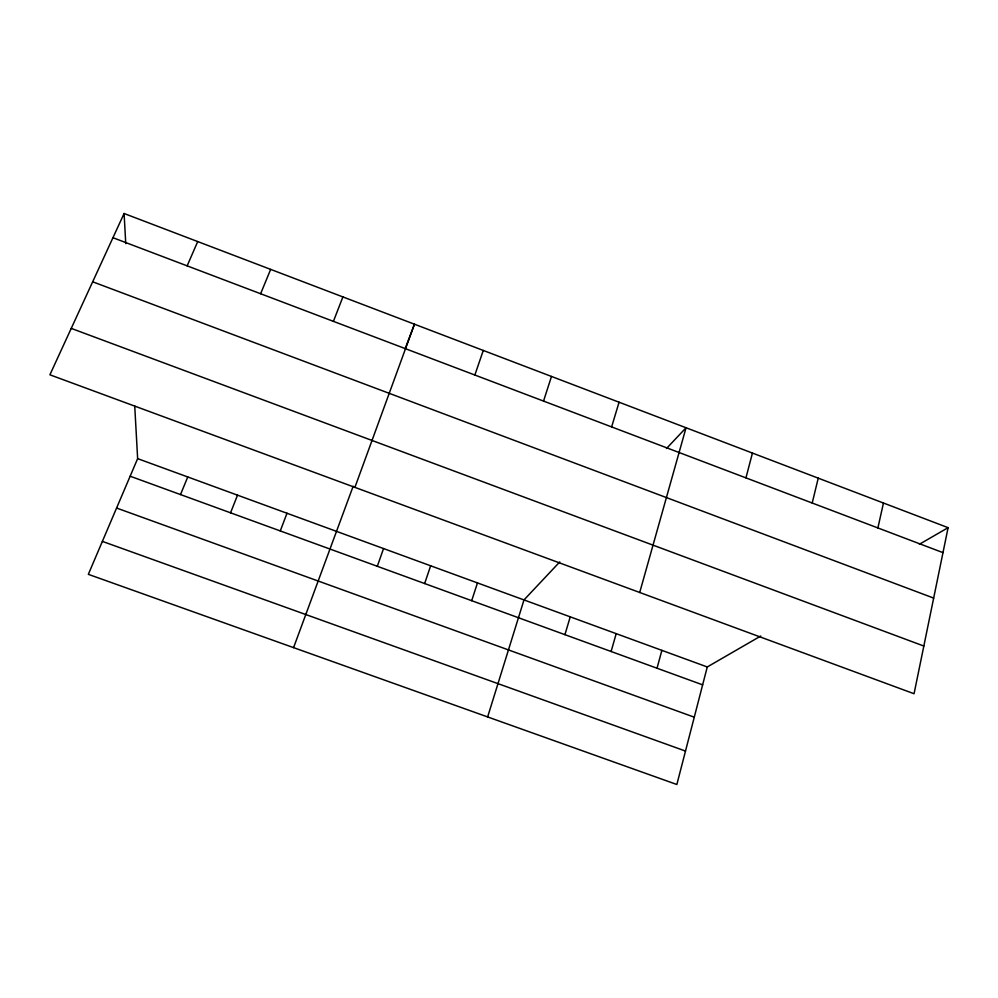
<?xml version="1.0" encoding="UTF-8"?>
<svg xmlns="http://www.w3.org/2000/svg" width="998" height="998" viewBox="0 0 998 998"><rect width="100%" height="100%" fill="white"/><g stroke="black" fill="none" stroke-linecap="round" stroke-linejoin="round"><path stroke-width="1.5" d="M948.1 527.668L914.056 693.735L49.9 374.799L124.089 213.497L948.1 527.668L919.42 544.247M877.891 527.942L883.455 503.017M812.21 503.029L818.235 478.154M760.75 636.025L707.27 666.963L676.844 784.503L88.335 574.337L137.637 458.631L134.73 405.936M745.943 477.88L752.442 453.067M657.021 668.223L661.874 650.359M639.706 592.488L686.05 427.755L666.514 448.501M611.113 651.494L616.19 633.655M564.93 634.666L570.232 616.839M611.624 426.919L619.072 402.219M487.635 716.938L523.987 599.935L559.766 561.924M543.536 401.084L551.482 376.446M471.705 600.684L477.468 582.919M424.649 583.543L430.649 565.791M474.848 375.023L483.281 350.448M377.306 566.29L383.544 548.563M293.574 647.627L353.167 486.238M354.901 487.373L414.457 324.2L405.2 348.676M280.276 530.924L287 513.246M333.419 321.356L342.9 296.917M230.55 512.81L237.536 495.158M180.513 494.571L187.749 476.957M260.628 293.736L270.658 269.373M187.15 265.855L197.716 241.566M102.382 541.39L685.501 751.07M116.591 508.032L694.271 717.188M130.152 476.221L702.642 684.853M137.637 458.631L707.27 666.963M71.245 328.392L923.836 646.043M92.677 281.798L933.666 598.089M112.961 237.711L942.985 552.643M124.089 213.497L125.76 243.649"/></g></svg>
